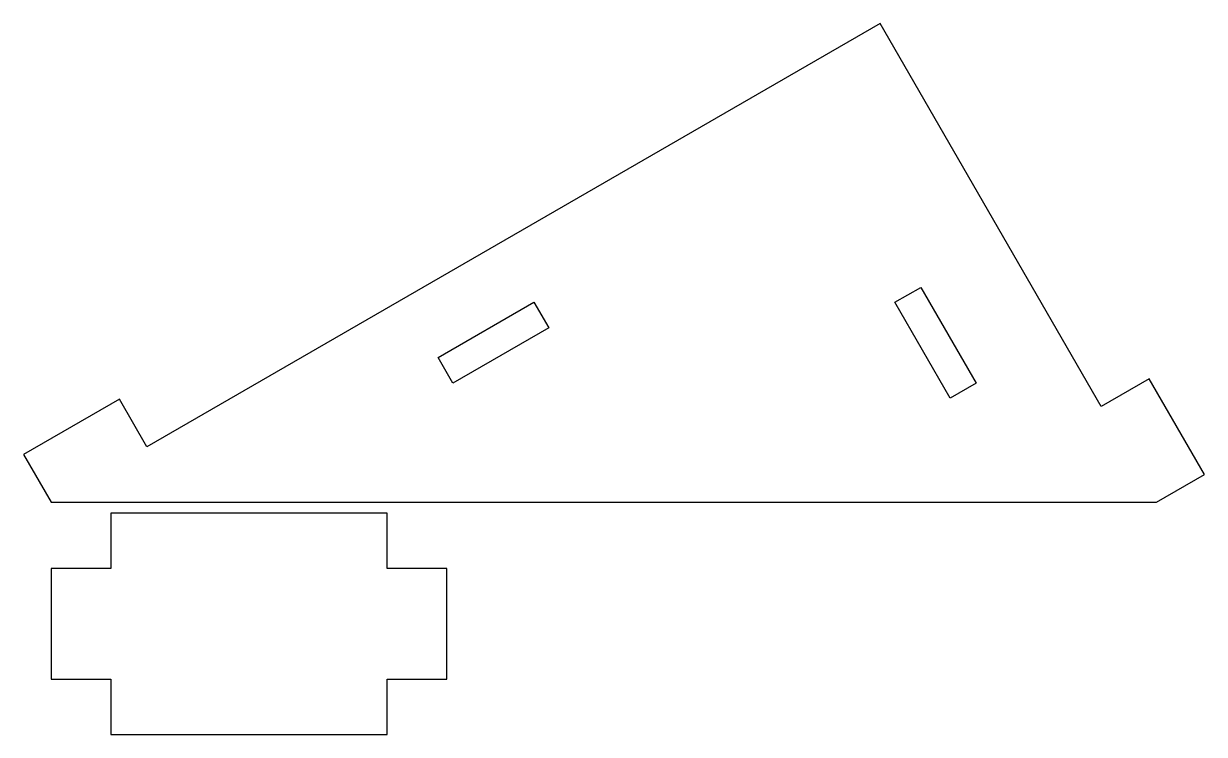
# Model space of a CAD drawing. Header units: metres. Extents: x -2 to 104, y -21 to 43.
import ezdxf

# ---------------------------------------------------------------- set-up
doc = ezdxf.new("R2010")
doc.units = ezdxf.units.M

msp = doc.modelspace()

# ---------------------------------------------------------------- linework, layer by layer
for p, q in [((75, 43.3013), (8.66025, 5)), ((95, 8.66025), (75, 43.3013)), ((76.3309, 18.0889), (78.6691, 19.4389)), ((78.6691, 19.4389), (83.6691, 10.7786)), ((34.9949, 13.1029), (43.6551, 18.1029)), ((43.6551, 18.1029), (45.0051, 15.7646)), ((81.3309, 9.42862), (76.3309, 18.0889)), ((45.0051, 15.7646), (36.3449, 10.7646)), ((36.3449, 10.7646), (34.9949, 13.1029)), ((83.6691, 10.7786), (81.3309, 9.42862)), ((99.3301, 11.1602), (95, 8.66025)), ((104.33, 2.49998), (99.3301, 11.1602)), ((6.16025, 9.33012), (-2.49998, 4.33012)), ((8.66025, 5), (6.16025, 9.33012)), ((-2.49998, 4.33012), (0, 0)), ((100, 0), (104.33, 2.49998)), ((0, 0), (100, 0)), ((30.4, -1), (5.39999, -1)), ((5.39999, -1), (5.39999, -6)), ((30.4, -6), (30.4, -1)), ((5.39999, -6), (0, -6)), ((0, -6), (0, -16)), ((35.8, -6), (30.4, -6)), ((35.8, -16), (35.8, -6)), ((0, -16), (5.39999, -16)), ((5.39999, -16), (5.39999, -21)), ((30.4, -16), (35.8, -16)), ((30.4, -21), (30.4, -16)), ((5.39999, -21), (30.4, -21))]:
    msp.add_line(p, q)

doc.saveas('drawing.dxf')
